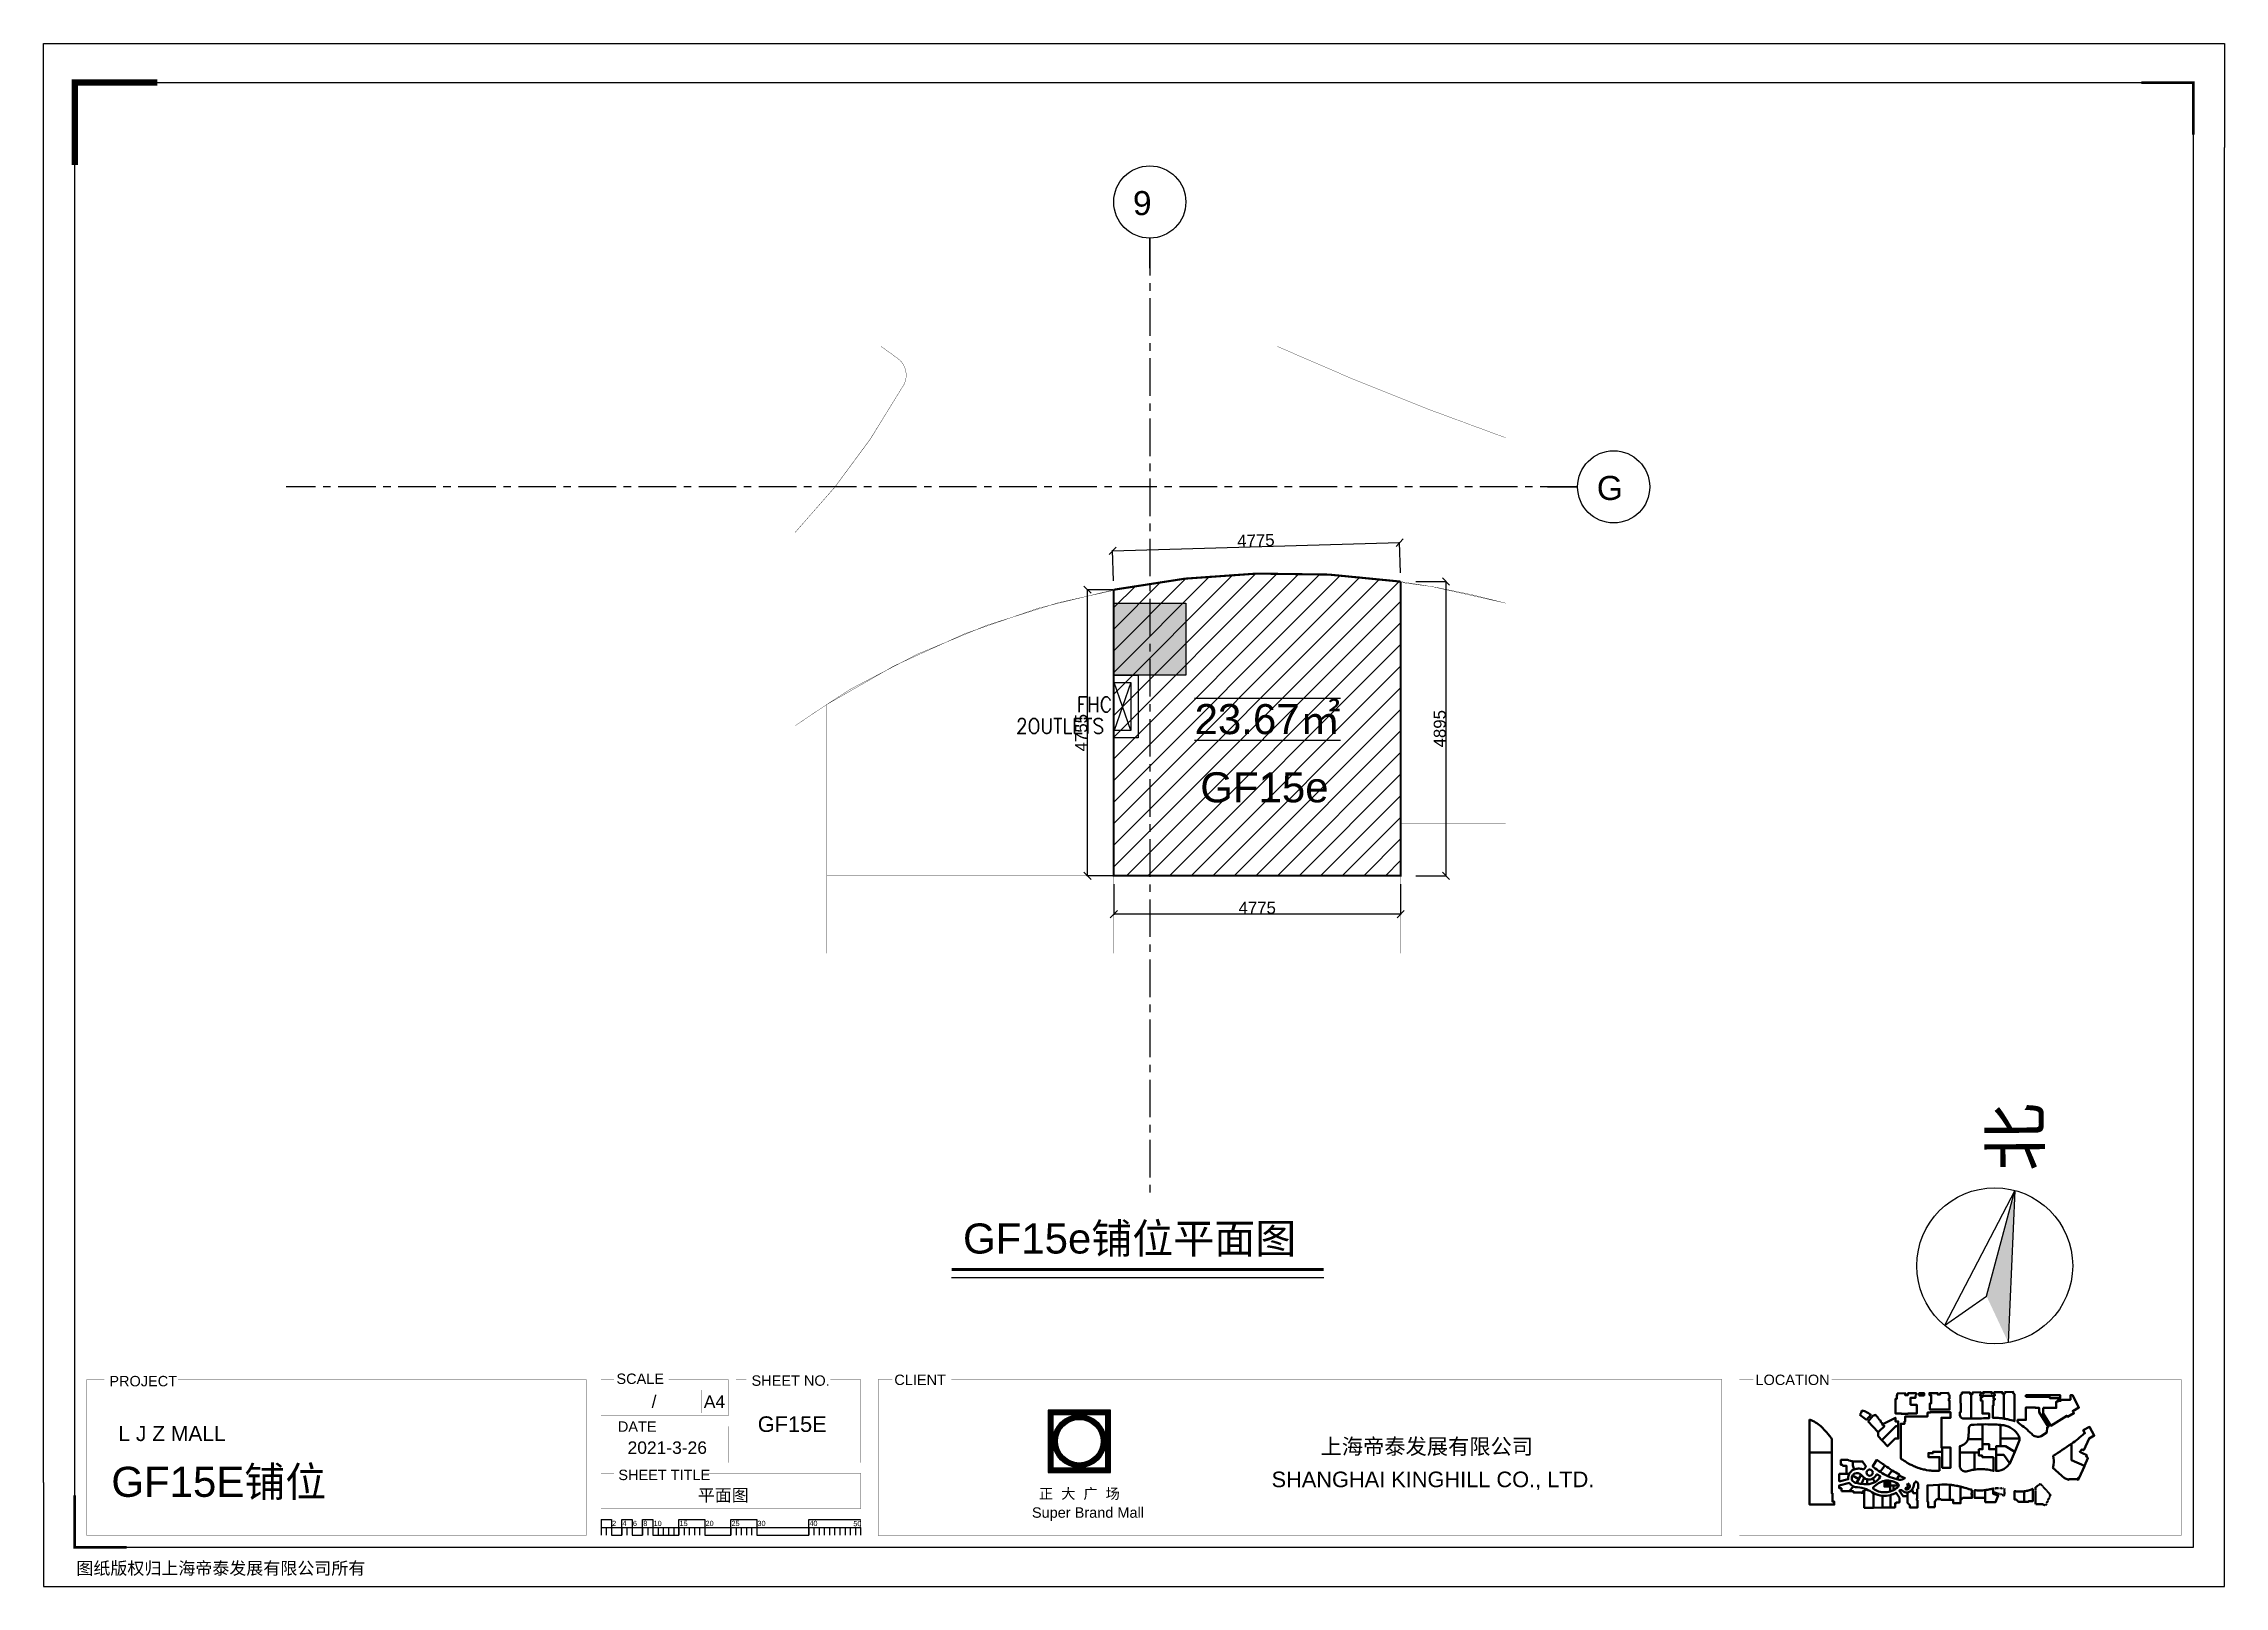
# Model space of a CAD drawing. Header units: inches. Extents: x -17552 to 18736, y -11730 to 13931.
import ezdxf
from ezdxf.enums import TextEntityAlignment as Align

# ---------------------------------------------------------------- set-up
doc = ezdxf.new("R2010")
doc.units = ezdxf.units.IN
doc.header["$MEASUREMENT"] = 0
for name, pattern in [('_DASH', [0.6, 0.4, -0.2]), ('CENTER', [2, 1.25, -0.25, 0.25, -0.25]), ('CONTINOUS', [0]), ('DASH', [0.35, 0.25, -0.1]), ('DASHED', [0.75, 0.5, -0.25]), ('HIDDEN', [0.375, 0.25, -0.125])]:
    doc.linetypes.add(name, pattern=pattern)
for name, color, linetype in [('DIM', 3, 'Continuous'), ('DIM TEXT', 7, 'Continuous'), ('HS-CURVE-PAVE-JNT', 1, 'Continuous'), ('L01-TXT-200', 7, 'Continuous'), ('L01-WAL', 2, 'Continuous'), ('WALL', 255, 'Continuous'), ('商铺编号', 1, 'Continuous'), ('租户面积', 1, 'Continuous'), ('轴线', 10, 'CENTER')]:
    doc.layers.add(name, color=color, linetype=linetype)
doc.layers.add('P-新规划租赁线', color=7, linetype='Continuous', true_color=0xd45be6)
doc.layers.add('租户合同线', color=5, linetype='Continuous', lineweight=50)
doc.styles.add('3F_2017.02$0$H1', font='swisscl.ttf')
doc.styles.add('SIMPLEX', font='SIMPLEX.shx', dxfattribs={"width": 0.9})
doc.styles.get("Standard").update_dxf_attribs({"font": 'arial.ttf'})
doc.dimstyles.new('DIM-200MM', dxfattribs={"dimtxt": 200, "dimasz": 120, "dimexe": 10, "dimexo": 10, "dimgap": 0.7, "dimtad": 1, "dimdec": 0, "dimrnd": 5, "dimzin": 1, "dimdsep": 46, "dimtxsty": 'Standard', "dimblk": 'OBLIQUE', "dimcen": 0.5, "dimdle": 1, "dimclrd": 256, "dimclre": 256, "dimclrt": 7, "dimaunit": 1, "dimadec": 0, "dimazin": 0, "dimtfac": 1, "dimtdec": 0, "dimtix": 1, "dimtmove": 2, "dimatfit": 3, "dimfxl": 500, "dimfxlon": 1, "dimtolj": 1, "dimtzin": 1, "dimarcsym": 0})

# ---------------------------------------------------------------- blocks, each defined once
blk = doc.blocks.new('A$C66BE637F')
at = {"const_width": 417}
blk.add_lwpolyline([(208, 5352), (208, 208), (5352, 208), (5352, 5352)], close=True, dxfattribs=at)
at = {"color": 8}
for points in [[(0, 5560), (0, 0), (5560, 0), (5560, 5560)], [(417, 5143), (417, 417), (5143, 417), (5143, 5143)]]:
    blk.add_lwpolyline(points, close=True, dxfattribs=at)
at = {"const_width": 417}
blk.add_lwpolyline([(625, 2780, 1), (4935, 2780, 1)], format="xyb", close=True, dxfattribs=at)
at = {"color": 8}
for radius in [2363, 1947]:
    blk.add_circle((2780, 2780), radius, dxfattribs=at)
blk = doc.blocks.new('3F_2017.02$0$A$C11E260BE')
blk.add_hatch(color=256).paths.add_polyline_path([(5592, 3026), (8455, 1855), (2523, 8881)])
for p, q in [((5592, 3026), (2523, 8881)), ((2523, 8881), (8455, 1855)), ((2523, 8881), (4926, 5))]:
    blk.add_line(p, q)
at = {"ltscale": 0.1}
blk.add_line((4926, 5), (5592, 3026), dxfattribs=at)
blk.add_circle((4709, 4709), 4709)
at = {"style": '3F_2017.02$0$H1'}
blk.add_text('北', height=3000, rotation=133.02448, dxfattribs=at).set_placement((2849, 10782))
blk = doc.blocks.new('_Oblique')
at = {"color": 0, "linetype": 'ByBlock', "lineweight": -2}
blk.add_line((-0.5, -0.5), (0.5, 0.5), dxfattribs=at)
blk = doc.blocks.new('*D4')
at = {"layer": 'DEFPOINTS', "color": 0, "transparency": 16777216}
for p in [(255, 90), (5029, 90), (255, -548)]:
    blk.add_point(p, dxfattribs=at)
at = {"layer": 'DIM', "lineweight": -2, "transparency": 16777216}
for p, q in [((255, -48), (255, -558)), ((5029, -48), (5029, -558)), ((5030, -548), (254, -548))]:
    blk.add_line(p, q, dxfattribs=at)
at = {"layer": 'DIM', "lineweight": -2, "transparency": 16777216, "xscale": 120, "yscale": 120, "zscale": 120, "rotation": 180}
blk.add_blockref('_Oblique', (255, -548), dxfattribs=at)
at = {"layer": 'DIM', "lineweight": -2, "transparency": 16777216, "xscale": 120, "yscale": 120, "zscale": 120}
blk.add_blockref('_Oblique', (5029, -548), dxfattribs=at)
at = {"layer": 'DIM', "color": 7, "transparency": 16777216, "insert": (2642, -445), "char_height": 200, "attachment_point": 5}
blk.add_mtext('\\A1;4775', dxfattribs=at)
blk = doc.blocks.new('*D5')
at = {"layer": 'DEFPOINTS', "color": 0, "transparency": 16777216}
for p in [(-183, 4848), (255, 4848), (255, 90)]:
    blk.add_point(p, dxfattribs=at)
at = {"layer": 'DIM', "lineweight": -2, "transparency": 16777216}
for p, q in [((245, 4848), (-193, 4848)), ((-183, 89), (-183, 4849)), ((245, 90), (-193, 90))]:
    blk.add_line(p, q, dxfattribs=at)
at = {"layer": 'DIM', "lineweight": -2, "transparency": 16777216, "xscale": 120, "yscale": 120, "zscale": 120}
for p, rotation in [((-183, 4848), 90), ((-183, 90), 270)]:
    blk.add_blockref('_Oblique', p, dxfattribs=dict(at, rotation=rotation))
at = {"layer": 'DIM', "color": 7, "transparency": 16777216, "insert": (-286, 2469), "char_height": 200, "attachment_point": 5, "rotation": 90}
blk.add_mtext('\\A1;4755', dxfattribs=at)
blk = doc.blocks.new('*D6')
at = {"layer": 'DEFPOINTS', "color": 0, "transparency": 16777216}
for p in [(5029, 4983), (5029, 90), (5783, 90)]:
    blk.add_point(p, dxfattribs=at)
at = {"layer": 'DIM', "lineweight": -2, "transparency": 16777216}
for p, q in [((5283, 4983), (5793, 4983)), ((5783, 4984), (5783, 89)), ((5283, 90), (5793, 90))]:
    blk.add_line(p, q, dxfattribs=at)
at = {"layer": 'DIM', "lineweight": -2, "transparency": 16777216, "xscale": 120, "yscale": 120, "zscale": 120}
for p, rotation in [((5783, 4983), 90), ((5783, 90), 270)]:
    blk.add_blockref('_Oblique', p, dxfattribs=dict(at, rotation=rotation))
at = {"layer": 'DIM', "color": 7, "transparency": 16777216, "insert": (5680, 2536), "char_height": 200, "attachment_point": 5, "rotation": 90}
blk.add_mtext('\\A1;4895', dxfattribs=at)
blk = doc.blocks.new('*D7')
at = {"layer": 'DEFPOINTS', "color": 0, "transparency": 16777216}
for p in [(5010, 5631), (255, 4848), (5029, 4983)]:
    blk.add_point(p, dxfattribs=at)
at = {"layer": 'DIM', "lineweight": -2, "transparency": 16777216}
for p, q in [((235, 5496), (5011, 5631)), ((250, 4996), (236, 5506)), ((5024, 5131), (5010, 5641))]:
    blk.add_line(p, q, dxfattribs=at)
at = {"layer": 'DIM', "lineweight": -2, "transparency": 16777216, "xscale": 120, "yscale": 120, "zscale": 120}
for p, rotation in [((236, 5496), 181.6231532398266), ((5010, 5631), 1.623153239826596)]:
    blk.add_blockref('_Oblique', p, dxfattribs=dict(at, rotation=rotation))
at = {"layer": 'DIM', "color": 7, "transparency": 16777216, "insert": (2620, 5666), "char_height": 200, "attachment_point": 5, "rotation": 1.6232}
blk.add_mtext('\\A1;4775', dxfattribs=at)

msp = doc.modelspace()

# ---------------------------------------------------------------- hatches: boundary and pattern name
at = {"layer": 'L01-WAL', "linetype": 'Continuous'}
h = msp.add_hatch(dxfattribs=at)
h.set_pattern_fill('ANSI31', color=3, scale=80)
h.set_pattern_definition([(45, (-3142843.8, 1295901.7), (-179.605122, 179.605122), [])])
edge = h.paths.add_edge_path()
edge.add_line((254.6, 90.2), (5028.5, 90.2))
edge.add_line((5028.5, 90.2), (5028.5, 4982.8))
edge.add_arc((3040.6, -9167.5), 14289.2, 82.0031, 101.24321)
edge.add_line((254.6, 4847.5), (254.6, 90.2))
h.paths.add_polyline_path([(1472.4, 2309.2), (4174.3, 2309.2), (4174.3, 3075.6), (1472.4, 3075.6)], flags=24)
h.paths.add_polyline_path([(1565.4, 1173.5), (3959.4, 1173.5), (3959.4, 1949.1), (1565.4, 1949.1)], flags=24)
at = {"layer": 'WALL'}
h = msp.add_hatch(color=256, dxfattribs=at)
h.dxf.hatch_style = 1
h.paths.add_polyline_path([(254.6, 3425.9), (254.6, 4625.9), (1454.6, 4625.9), (1454.6, 3425.9)])
h = msp.add_hatch(color=256, dxfattribs=at)
h.dxf.hatch_style = 1
edge = h.paths.add_edge_path()
edge.add_line((13078, -10069.4), (13173.1, -10069.4))
edge.add_line((13173.1, -10069.4), (13173.1, -9971.9))
edge.add_arc((13133.5, -10254), 284.8, 82.0031, 101.24321)
edge.add_line((13078, -9974.6), (13078, -10069.4))

# ---------------------------------------------------------------- linework, layer by layer
at = {"color": 8}
msp.add_line((-8277.2, -10748.5), (-3957.2, -10748.5), dxfattribs=at)
for points in [[(-17552.2, -10001.8), (-17552.2, 13931), (17007.8, 13931)], [(17007.8, 13931), (18735.8, 13931), (18735.8, 12203)], [(17007.8, -11729.8), (18735.8, -11729.8), (18735.8, 12203)], [(-2444, -6590.3), (3748, -6590.3)], [(-17552.2, -10001.8), (-17552.2, -11729.8), (17007.8, -11729.8)], [(-8277.2, -10618.9), (-8277.2, -10878.1)], [(-8104.4, -10748.5), (-8104.4, -10878.1)], [(-6549.2, -10748.5), (-6549.2, -10878.1)], [(-6117.2, -10748.5), (-6117.2, -10878.1)], [(-3957.2, -10748.5), (-3957.2, -10878.1)]]:
    msp.add_lwpolyline(points)
for points, const_width in [([(-17033.8, 11910.8), (-17033.8, 13283), (-15661.5, 13283)], 103.7), ([(18217.4, 12419), (18217.4, 13283), (17353.4, 13283)], 43.2), ([(-2444, -6458.9), (3748, -6458.9)], 50), ([(-15315, -8290.3), (-8523.6, -8290.3), (-8523.6, -10881.8), (-16833.8, -10881.8), (-16833.8, -8290.3), (-16544.1, -8290.3)], 4.32), ([(-7150.6, -8290.3), (-6160.4, -8290.3), (-6160.4, -8895.1), (-8277.2, -8895.1), (-8277.2, -8290.3), (-8061.2, -8290.3)], 4.32), ([(-4463.2, -8290.3), (-3957.2, -8290.3), (-3957.2, -9672.7), (-6030.8, -9672.7), (-6030.8, -8290.3), (-5858, -8290.3)], 4.32), ([(-2445.4, -8290.3), (10372.1, -8290.3), (10372.1, -10881.8), (-3665, -10881.8), (-3665, -8290.3), (-3431.9, -8290.3)], 4.32), ([(12203.4, -8290.3), (18017.4, -8290.3), (18017.4, -10881.8), (10664.3, -10881.8), (10664.3, -8290.3), (10897.4, -8290.3)], 4.32), ([(-6604.8, -8463.6), (-6604.8, -8848.8)], 4.32), ([(-7285.4, -9067.9), (-6160.4, -9067.9), (-6160.4, -9672.7), (-8277.2, -9672.7), (-8277.2, -9067.9), (-8061.2, -9067.9)], 4.32), ([(-6596.3, -9845.5), (-3957.2, -9845.5), (-3957.2, -10441.5), (-8277.2, -10441.5), (-8277.2, -9845.5), (-8061.2, -9845.5)], 4.32), ([(-17033.8, -10217.8), (-17033.8, -11081.8), (-16169.8, -11081.8)], 43.2), ([(-8104.4, -10618.9), (-8104.4, -10748.5)], 8.64), ([(-7931.6, -10618.9), (-7931.6, -10748.5)], 8.64), ([(-7758.8, -10618.9), (-7758.8, -10748.5)], 8.64), ([(-7586, -10618.9), (-7586, -10748.5)], 8.64), ([(-7413.2, -10618.9), (-7413.2, -10748.5)], 8.64), ([(-6981.2, -10618.9), (-6981.2, -10748.5)], 8.64), ([(-6549.2, -10618.9), (-6549.2, -10748.5)], 8.64), ([(-6117.2, -10618.9), (-6117.2, -10748.5)], 8.64), ([(-5685.2, -10618.9), (-5685.2, -10748.5)], 8.64), ([(-4821.2, -10618.9), (-4821.2, -10748.5)], 8.64), ([(-3957.2, -10618.9), (-3957.2, -10748.5)], 8.64)]:
    msp.add_lwpolyline(points, dxfattribs=dict(const_width=const_width))
msp.add_lwpolyline([(-17033.8, 13283), (18217.4, 13283), (18217.4, -11081.8), (-17033.8, -11081.8)], close=True)
for points in [[(-8277.2, -10618.9), (-8104.4, -10618.9), (-8104.4, -10878.1), (-7931.6, -10878.1), (-7931.6, -10618.9), (-7758.8, -10618.9), (-7758.8, -10878.1), (-7586, -10878.1), (-7586, -10618.9), (-7413.2, -10618.9), (-7413.2, -10878.1), (-6981.2, -10878.1), (-6981.2, -10618.9), (-6549.2, -10618.9), (-6549.2, -10878.1), (-6117.2, -10878.1), (-6117.2, -10618.9), (-5685.2, -10618.9), (-5685.2, -10878.1), (-4821.2, -10878.1), (-4821.2, -10618.9), (-3957.2, -10618.9)], [(-8190.8, -10748.5), (-8190.8, -10878.1)], [(-7931.6, -10748.5), (-7931.6, -10878.1)], [(-7845.2, -10748.5), (-7845.2, -10878.1)], [(-7758.8, -10748.5), (-7758.8, -10878.1)], [(-7586, -10748.5), (-7586, -10878.1)], [(-7499.6, -10748.5), (-7499.6, -10878.1)], [(-7413.2, -10748.5), (-7413.2, -10878.1)], [(-7326.8, -10748.5), (-7326.8, -10878.1)], [(-7240.4, -10748.5), (-7240.4, -10878.1)], [(-7154, -10748.5), (-7154, -10878.1)], [(-7067.6, -10748.5), (-7067.6, -10878.1)], [(-6981.2, -10748.5), (-6981.2, -10878.1)], [(-6894.8, -10748.5), (-6894.8, -10878.1)], [(-6808.4, -10748.5), (-6808.4, -10878.1)], [(-6722, -10748.5), (-6722, -10878.1)], [(-6635.6, -10748.5), (-6635.6, -10878.1)], [(-6030.8, -10748.5), (-6030.8, -10878.1)], [(-5944.4, -10748.5), (-5944.4, -10878.1)], [(-5858, -10748.5), (-5858, -10878.1)], [(-5771.6, -10748.5), (-5771.6, -10878.1)], [(-5685.2, -10748.5), (-5685.2, -10878.1)], [(-4821.2, -10748.5), (-4821.2, -10878.1)], [(-4734.8, -10748.5), (-4734.8, -10878.1)], [(-4648.4, -10748.5), (-4648.4, -10878.1)], [(-4562, -10748.5), (-4562, -10878.1)], [(-4475.6, -10748.5), (-4475.6, -10878.1)], [(-4389.2, -10748.5), (-4389.2, -10878.1)], [(-4302.8, -10748.5), (-4302.8, -10878.1)], [(-4216.4, -10748.5), (-4216.4, -10878.1)], [(-4130, -10748.5), (-4130, -10878.1)], [(-4043.6, -10748.5), (-4043.6, -10878.1)]]:
    msp.add_lwpolyline(points, dxfattribs=at)
at = {"layer": 'DIM'}
for p, q in [((854.6, 10196.5), (854.6, 10696.5)), ((7473.4, 6558.6), (7973.4, 6558.6))]:
    msp.add_line(p, q, dxfattribs=at)
for centre in [(854.6, 11296.9), (8573.4, 6558.6)]:
    msp.add_circle(centre, 600, dxfattribs=at)
at = {"layer": 'HS-CURVE-PAVE-JNT', "color": 0}
for p, q in [((254.6, 3425.9), (661.5, 3425.9)), ((261.5, 2386.2), (261.5, 3425.9)), ((541.5, 3305.9), (261.5, 2506.2)), ((541.5, 2506.2), (261.5, 3305.9)), ((261.5, 2506.2), (261.5, 3305.9)), ((261.5, 3305.9), (541.5, 3305.9)), ((541.5, 3305.9), (541.5, 2506.2)), ((661.5, 3425.9), (661.5, 2386.2)), ((541.5, 2506.2), (261.5, 2506.2)), ((661.5, 2386.2), (261.5, 2386.2))]:
    msp.add_line(p, q, dxfattribs=at)
msp.add_lwpolyline([(254.6, 3425.9), (254.6, 4625.9), (1454.6, 4625.9), (1454.6, 3425.9)], close=True, dxfattribs=at)
at = {"layer": 'P-新规划租赁线', "color": 120, "linetype": 'DASH', "ltscale": 350, "const_width": 5}
for points in [[(-5045, 5803.2, 0.0634222), (-3273, 8201, 0.4238527), (-3341.3, 8696.3, 0.0039858), (-3617.5, 8894.6)], [(6778.5, 4624.3, 0.2000745), (-4123.8, 3195.8, 0.0075076), (-5045, 2586.3)]]:
    msp.add_lwpolyline(points, format="xyb", dxfattribs=at)
at = {"layer": 'P-新规划租赁线', "color": 8, "linetype": 'DASH', "ltscale": 100, "const_width": 5}
for points in [[(-5045, 5803.5, 0.0634155), (-3273.2, 8201, 0.4238527), (-3341.5, 8696.3, 0.0039858), (-3617.8, 8894.6)], [(6778.5, 4624.2, 0.0312838), (5028.5, 4982.8), (5028.5, 964.8), (6778.5, 964.8)]]:
    msp.add_lwpolyline(points, format="xyb", dxfattribs=at)
at = {"layer": 'P-新规划租赁线', "linetype": 'DASH', "ltscale": 100, "const_width": 5}
for points in [[(-5045, 5802, 0.0620288), (-3273, 8201, 0.4229946), (-3341.3, 8696.3, 0.0039776), (-3617.6, 8894.6, 0.0039776)], [(2975.9, 8894.6, 0.0203053), (6778.5, 7374.5)]]:
    msp.add_lwpolyline(points, format="xyb", dxfattribs=at)
at = {"layer": 'P-新规划租赁线', "color": 120, "linetype": 'HIDDEN', "ltscale": 150, "const_width": 5}
msp.add_lwpolyline([(2976.1, 8894.6, 0.0203041), (6778.5, 7374.6, 0.0203041)], format="xyb", dxfattribs=at)
at = {"layer": 'P-新规划租赁线', "color": 3, "linetype": 'CONTINOUS', "ltscale": 100, "const_width": 35}
msp.add_lwpolyline([(254.6, 90.2), (5028.5, 90.2), (5028.5, 4982.8, 0.0841486), (254.6, 4847.5)], format="xyb", close=True, dxfattribs=at)
at = {"layer": 'P-新规划租赁线', "color": 8, "linetype": 'DASH', "ltscale": 100, "const_width": 5}
msp.add_lwpolyline([(254.6, 90.2), (254.6, 4847.5, 0.0938864), (-4519.3, 2939.1), (-4519.3, 90.2)], format="xyb", close=True, dxfattribs=at)
for points in [[(5028.5, -1201), (5028.5, 964.8), (6778.5, 964.8)], [(254.6, -1201), (254.6, 90.2), (-4519.3, 90.2), (-4519.3, -1201)], [(5028.5, -1201), (5028.5, 90.2), (254.6, 90.2), (254.6, -1201)]]:
    msp.add_lwpolyline(points, dxfattribs=at)
at = {"layer": '租户合同线', "color": 7}
for points in [[(13290.4, -8522.5), (13290.9, -8552.5), (13285.2, -8552.5), (13285.2, -8613.1), (13261.4, -8613.1), (13261.4, -8854.3), (13281.3, -8854.3), (13357.8, -8854.3), (13357.8, -8860.4), (13469, -8860.5), (13469, -8855.1), (13616.1, -8855.1), (13616.1, -8832.4), (13617.3, -8832.4), (13617.3, -8707.6), (13515.2, -8707.6), (13515.2, -8592.4), (13596.4, -8592.4), (13596.4, -8555.6), (13604.9, -8546.7), (13606.2, -8546.7), (13605.7, -8515.2), (13470.1, -8517.5), (13470.7, -8549.1), (13426.8, -8549.8), (13426.3, -8518.9)], [(14144, -8515.5), (14144.4, -8536.7), (14162.2, -8551.2), (14162.2, -8610.3), (14150.3, -8610.3), (14150.3, -8639.8), (14162.2, -8639.8), (14162.2, -8790.5), (13836.9, -8790.5), (13836.9, -8686.8), (13857.9, -8686.8), (13857.9, -8552.3), (13838.1, -8552.3), (13829.3, -8544), (13828.8, -8516), (13964.5, -8513.7), (13965, -8538.5), (14008.8, -8536.7), (14008.4, -8514.5), (14143.9, -8512.5)], [(14672, -8560.1), (14671.7, -8540.9), (14691.4, -8520.4), (14704.3, -8508.4), (14723, -8525), (14725.9, -8525), (14725.5, -8499.2), (14861.4, -8496.8), (14861.8, -8522.7), (14865.2, -8522.6), (14883.7, -8505.4), (14915.9, -8536.2), (14915.9, -8560.1)], [(12885.6, -8893.6), (12810.8, -8986.7), (12968, -9159.1), (12988.3, -9152), (12988.5, -9152.6), (13077.8, -9063.5), (13042.7, -9037), (13040.3, -9033.5), (13037.5, -9010.8), (13019.2, -8996.4), (13014.6, -8973.5), (12995.3, -8960.6), (12969.4, -8927.8), (12968.2, -8925.7), (12960.5, -8904.9), (12939.3, -8895.2), (12931.8, -8878.9)], [(13986.8, -10039.2), (13795.5, -10052), (13795.5, -10322.6), (13805.2, -10322.6), (13805.2, -10412), (13915.3, -10410.9), (13915.4, -10317.7), (13952.3, -10280.5), (13986.8, -10280.5)], [(14345.6, -10072), (14345.6, -10348.1), (14224.8, -10348.1), (14224.8, -10292.1), (14166.2, -10292.1), (14166.2, -10040.5), (14179.3, -10041.7), (14194.3, -10043.3), (14205.7, -10044.7), (14216.2, -10046), (14227.7, -10047.6), (14246.1, -10050.4), (14273.9, -10055.8), (14279.9, -10057), (14284.5, -10057.9), (14293.6, -10059.8), (14303.8, -10062), (14311.7, -10063.7), (14321.2, -10065.8), (14330.8, -10068), (14342.3, -10070.7), (14345.6, -10071.5)], [(15403.1, -10148.8), (15399.8, -10149.2), (15393.7, -10150), (15385.2, -10150.8), (15380.8, -10151.2), (15374.2, -10151.7), (15367.1, -10152.2), (15360.9, -10152.6), (15354.1, -10152.9), (15349.7, -10153), (15331.9, -10153.4), (15312.1, -10152.8), (15307.9, -10152.7), (15303.5, -10152.5), (15299.5, -10152.2), (15293.3, -10151.8), (15287.6, -10151.4), (15281.9, -10150.8), (15275, -10150.1), (15270, -10149.4), (15265.6, -10148.9), (15261.3, -10148.2), (15254.9, -10147.2), (15248.9, -10146.2), (15243.7, -10145.2), (15243.7, -10286.1), (15271.4, -10286.1), (15311.3, -10326), (15403.1, -10326)], [(15548.2, -10107.1), (15547, -10107.7), (15543.5, -10109.3), (15537.9, -10111.9), (15531.9, -10114.6), (15525.5, -10117.3), (15519.3, -10119.9), (15513.3, -10122.2), (15507.4, -10124.4), (15504.4, -10125.5), (15498.5, -10127.5), (15489.8, -10130.4), (15481, -10133.1), (15475.2, -10134.7), (15469.6, -10136.2), (15462.2, -10138.1), (15454.7, -10139.8), (15448.8, -10141.1), (15440.2, -10142.9), (15434.4, -10144), (15429.2, -10144.9), (15422.8, -10146), (15416.5, -10147), (15412, -10147.6), (15408.7, -10148.1), (15403.1, -10148.9), (15403.1, -10326), (15474.9, -10326), (15474.9, -10314.2), (15548.2, -10314.2)]]:
    msp.add_lwpolyline(points, close=True, dxfattribs=at)
for points in [[(13651.5, -8516.1), (13651.9, -8543.7), (13661.6, -8555.8), (13739.9, -8554.5), (13739.2, -8514.6), (13651.5, -8516)], [(14535.7, -10122.7), (14535.7, -10181.9), (14530.2, -10181.9), (14530.2, -10200.3), (14535.7, -10200.3), (14535.8, -10259.4), (14384.7, -10259.4), (14345.6, -10298.3), (14345.6, -10071.5), (14349.8, -10072.5), (14360.2, -10074.9), (14371.3, -10077.7), (14377.9, -10079.4), (14384.9, -10081.2), (14396.2, -10084.2), (14417.7, -10090.1), (14436.5, -10095.5), (14444.5, -10097.9), (14470.1, -10105.4), (14486.2, -10110.5), (14510.3, -10116.9), (14525, -10120.2), (14535.7, -10122.7)], [(14535.8, -10122.7), (14535.8, -10182.3), (14530.2, -10182.3), (14530.2, -10200.6), (14535.8, -10200.6), (14535.8, -10259.4), (14384.7, -10259.4), (14345.7, -10298.7), (14345.7, -10071.5), (14349.9, -10072.5), (14360.3, -10074.9), (14371.3, -10077.7), (14377.9, -10079.4), (14385, -10081.2), (14396.2, -10084.2), (14417.7, -10090.1), (14436.5, -10095.5), (14444.6, -10097.9), (14470.2, -10105.4), (14486.3, -10110.5), (14510.3, -10116.9), (14525, -10120.2), (14535.8, -10122.7)], [(15548.2, -10107.1), (15548.2, -10314.2), (15474.9, -10314.2), (15474.9, -10326), (15311.3, -10326), (15271.4, -10286.1), (15243.7, -10286.1), (15243.7, -10145.2), (15248.9, -10146.2), (15254.9, -10147.2), (15261.3, -10148.2), (15265.6, -10148.9), (15270, -10149.4), (15275, -10150.1), (15281.9, -10150.8), (15287.6, -10151.4), (15293.3, -10151.8), (15299.5, -10152.2), (15303.5, -10152.5), (15307.9, -10152.7), (15311.4, -10152.8), (15313.1, -10152.9), (15331.9, -10153.4), (15349.2, -10153), (15350.9, -10153), (15354.1, -10152.9), (15360.9, -10152.6), (15367.1, -10152.2), (15374.2, -10151.7), (15380.8, -10151.2), (15385.2, -10150.8), (15393.7, -10150), (15399.8, -10149.2), (15405.1, -10148.6), (15408.7, -10148.1), (15412, -10147.6), (15416.5, -10147), (15421.9, -10146.1), (15423.7, -10145.8), (15429.2, -10144.9), (15434.4, -10144), (15440.2, -10142.9), (15448.8, -10141.1), (15454.7, -10139.8), (15462.2, -10138.1), (15469.6, -10136.2), (15475.2, -10134.7), (15481, -10133.1), (15489.8, -10130.4), (15498.5, -10127.5), (15504.4, -10125.5), (15507.4, -10124.4), (15513.3, -10122.2), (15519.3, -10119.9), (15525.5, -10117.3), (15531.9, -10114.6), (15537.9, -10111.9), (15543.5, -10109.3), (15547, -10107.7), (15548.2, -10107.1)]]:
    msp.add_lwpolyline(points, dxfattribs=at)
at = {"layer": '租户合同线', "color": 7, "lineweight": -3}
for points in [[(13651.5, -8516.1), (13651.9, -8543.7), (13664.5, -8555.8), (13739.9, -8554.5), (13739.2, -8514.6), (13651.5, -8516)], [(13999.9, -10038.5), (13980.5, -10039.6), (13961.7, -10041.4), (13959.7, -10041.6), (13958.1, -10041.8), (13951.3, -10042.4), (13938.3, -10043.6), (13927.3, -10044.5), (13916.9, -10045.3), (13904.9, -10046.3), (13894.2, -10047), (13882.4, -10047.8), (13867.5, -10048.7), (13856.9, -10049.4), (13846.3, -10049.9), (13834.4, -10050.5), (13819.3, -10051.1), (13798.7, -10051.9), (13795.5, -10052), (13795.5, -10322.7), (13805.2, -10322.7), (13805.2, -10412), (13915.3, -10410.9), (13915.4, -10317.7), (13952.3, -10280.5), (14015.6, -10280.5), (14027.5, -10292.3), (14166.2, -10292.1), (14166.2, -10040.5), (14162.5, -10040.2), (14159.6, -10040), (14156.3, -10039.7), (14153, -10039.8), (14149.5, -10039.6), (14145.6, -10039.3), (14142, -10039.1), (14138.9, -10038.9), (14135.5, -10038.6), (14130.7, -10038.4), (14126.6, -10038.1), (14121.4, -10037.9), (14117.8, -10037.7), (14113.8, -10037.5), (14110.7, -10037.4), (14106.9, -10037.3), (14103.2, -10037.2), (14098.3, -10037), (14092.3, -10036.9), (14087.4, -10036.8), (14084.7, -10036.7), (14080.9, -10036.7), (14076, -10036.6), (14071.5, -10036.6), (14066.8, -10036.6), (14062.1, -10036.6), (14057.8, -10036.6), (14052.3, -10036.7), (14049.8, -10036.7), (14045.7, -10036.8), (14040.5, -10036.9), (14035.7, -10037), (14030, -10037.2), (14026.8, -10037.3), (14020.7, -10037.5), (14014.8, -10037.8), (14010.7, -10037.9), (14001.6, -10038.4)]]:
    msp.add_lwpolyline(points, close=True, dxfattribs=at)
at = {"layer": '租户合同线', "color": 7, "ltscale": 300}
for points in [[(14525, -8530.3), (14503.2, -8530.1), (14502.8, -8505.4), (14367.3, -8507.8), (14367.7, -8530.1), (14363.7, -8530.1), (14346.1, -8549), (14346.1, -8639), (14346.1, -8682.6), (14350.1, -8682.6), (14350.1, -8832.3), (14332, -8832.3), (14331.9, -8870.2, 0.422495), (14403.6, -8939.9), (14525, -8937.9)], [(14709.6, -8640.3), (14681.2, -8640.2), (14681.2, -8583), (14709.1, -8583), (14709.1, -8560.1), (14672, -8560.1), (14671.7, -8540.9), (14682.3, -8529.8), (14681.8, -8501.2), (14546.4, -8503.3), (14546.8, -8530.5), (14525, -8530.3), (14525, -8937.9), (14692.1, -8935, 0.0024812), (14824.4, -8930.6), (14824.4, -8856.3), (14709.6, -8856.3), (14709.6, -8844.3), (14709.6, -8844.3), (14709.6, -8844.3), (14709.6, -8844.3), (14709.6, -8790.6)], [(15063.1, -8521.6), (15041.4, -8522), (15041, -8499.4), (14907.5, -8501.5), (14905.5, -8501.6), (14906, -8526.7), (14915.9, -8536.2), (14915.9, -8560.1), (14894.5, -8560.1), (14894.5, -8606.3), (14915.5, -8606.3), (14915.5, -8626.3), (14894.5, -8626.3), (14894.5, -8719.5), (14883.8, -8719.5), (14883.8, -8898.1), (14883.8, -8927.8, -0.0253362), (14997.3, -8930.9, -0.016602), (15063.1, -8938.5)], [(15242.5, -8534.2), (15223.3, -8518.8), (15222, -8518.8), (15221.6, -8496.6), (15086.9, -8498.5), (15084.9, -8498.5), (15085.3, -8521.2), (15063.1, -8521.6), (15063.1, -8938.5, -0.0167451), (15128.9, -8950.5, -0.0296531), (15242.5, -8982.4), (15242.5, -8703)], [(14711.5, -9035.2, 0.0159089), (14529.1, -9044.8, 0.1787554), (14497.9, -9059.6, 0.178807), (14483.6, -9091.3), (14482, -9138.4), (14478.1, -9242.1, -0.0587655), (14469.8, -9281.6), (14711.5, -9281.6)], [(15011.3, -9044.7, 0.0125284), (14883.7, -9036.8, 0.0158416), (14711.5, -9035.2), (14711.5, -9363.7), (14721.3, -9363.7), (14820.7, -9363.7), (14820.7, -9447.8), (14936.7, -9447.8), (14936.7, -9398), (15011.3, -9398)], [(15063.1, -9049.8, 0.0051034), (15011.3, -9044.7), (15011.3, -9272.8), (15327.1, -9272.8, 0.0878795), (15310.5, -9221.8, 0.210509)], [(15313.7, -9015.6, -0.0399429), (15529.5, -9194.3, 0.3350997), (15689.6, -9231.1), (15780.6, -9170.4), (15789, -9084.4), (15800.1, -9084.1), (15808.5, -9079), (15654.2, -8833.5), (15654.2, -8761), (15590.5, -8761), (15590.5, -8752.4), (15433.8, -8752.5), (15433.8, -8962.2), (15293.4, -8962.3), (15293.3, -8976.4, 0.2446892)], [(14652.2, -9502), (14525, -9502), (14333.6, -9502), (14333.6, -9409.2), (14333.6, -9398.1, 0.2614536), (14469.9, -9281.6), (14711.5, -9281.6), (14711.5, -9363.7), (14711.5, -9449), (14711.5, -9450.2), (14652.2, -9450.2)], [(15325.9, -9300.5, 0.0484583), (15328.2, -9282.8), (15327.1, -9272.8), (15011.3, -9272.8), (15011.3, -9398), (15093, -9398), (15246.7, -9490.1)], [(16191.1, -9358.2), (16190.9, -9629.4), (16190.9, -9629.2), (16190.9, -9629.2), (16407.6, -9727), (16407.1, -9728.1), (16318.5, -9924.5), (16307.6, -9919.5), (16303.3, -9928.9), (16314.2, -9933.9), (16304.6, -9955.2), (16281, -9944.5), (16258.5, -9944.5), (16258.5, -9945.5), (16151.3, -9945.4), (16151.3, -9952.5), (16149.6, -9952.5), (16146.1, -9960.4), (16077, -9929.1), (15881.8, -9760.2), (15881.8, -9760.2, -0.2090883), (15881.8, -9760.2, 0.0321415), (15893.2, -9702.2, 0.0993998), (15886.7, -9561.2, -0.0021185)], [(16191.1, -9358.2), (16190.9, -9629.2), (16407.6, -9727), (16465.6, -9598.6), (16454.6, -9593.6), (16460.4, -9580.9), (16435, -9569.5), (16446.2, -9544.7), (16372.8, -9511.6), (16328.9, -9491.8), (16366.4, -9452.1), (16394.8, -9464.9), (16483.8, -9267.7), (16569.7, -9221.5), (16492.4, -9077.7), (16387.9, -9133.8), (16414.4, -9183), (16405.3, -9189.2, -0.0289163)], [(14577.4, -9503.2), (14525, -9503.2), (14333.6, -9503.2), (14333.6, -9727.2, 0.445576), (14438.3, -9819.8, -0.0440014), (14525, -9795.5, -0.0135403), (14552.3, -9791.2, -0.0081554), (14577.4, -9787.3)], [(14894.5, -9580.2), (14707.8, -9580.2), (14707.8, -9555), (14652.2, -9555), (14652.2, -9503.2), (14577.4, -9503.2), (14577.4, -9787.3, -0.0314236), (14674.6, -9779.9, -0.0222079), (14704.3, -9780, -0.0151752), (14786.5, -9785.7, -0.0029741), (14794.2, -9786.7, -0.0392657), (14894.5, -9808.6)], [(15063.1, -9543.9), (14936.7, -9543.9), (14936.7, -9618.8), (14936.7, -9810.2, 0.1606092), (15101.3, -9755.1, 0.05831), (15164.4, -9687.1)]]:
    msp.add_lwpolyline(points, format="xyb", close=True, dxfattribs=at)
at = {"layer": '租户合同线', "color": 7, "linetype": 'Continuous'}
for points in [[(15434.3, -8576.5), (15434.3, -8551.7), (15441.3, -8551.7), (15441.3, -8549.6), (15452.1, -8549.6), (15452.1, -8547.6), (15574.5, -8547.6), (15574.5, -8549.6), (15581.3, -8549.6), (15581.3, -8551.4), (15600.9, -8551.4), (15600.9, -8577.8), (15520.9, -8577.8), (15520.9, -8576.7)], [(15600.9, -8577.8), (15600.9, -8551.4), (15620.1, -8551.4), (15620.1, -8549.6), (15626.7, -8549.6), (15626.7, -8547.6), (15753.3, -8547.6), (15753.3, -8549.6), (15760.1, -8549.6), (15760.1, -8551.6), (15779.6, -8551.7), (15779.6, -8578.2)], [(15779.6, -8578.2), (15779.6, -8551.7), (15799.7, -8551.7), (15799.7, -8549.5), (15806.3, -8549.5), (15806.3, -8547.5), (15929.3, -8547.5), (15929.3, -8549.5), (15940.2, -8549.5), (15940.2, -8551.6), (16003.9, -8551.7), (16003.9, -8598.7), (15829, -8597.7), (15829, -8578.2)], [(14060.3, -9758), (14041, -9758), (14041, -9420.3), (14179.8, -9420.3), (14179.8, -9757.7), (14060.3, -9758)]]:
    msp.add_lwpolyline(points, close=True, dxfattribs=at)
at = {"layer": '租户合同线', "color": 7, "ltscale": 300}
for points in [[(15717.6, -8759.8), (15717.6, -8855), (15845.4, -9058.5), (16113.9, -8890.7), (16123.8, -8909), (16232.2, -8849.1), (16214, -8815.2), (16316.2, -8756.6), (16208.6, -8549.7), (16174.5, -8549.7), (16174.5, -8626.5), (16013, -8626.5), (16013, -8644.2), (15989.1, -8644.2), (15989.1, -8630.2), (15968.4, -8630.2), (15968.4, -8656.2), (15936.9, -8656.2), (15936.9, -8761)], [(15093, -9398), (14936.7, -9398), (14936.7, -9447.8), (14936.7, -9502), (14936.7, -9543.9), (14936.7, -9543.9), (15063.1, -9543.9), (15164.4, -9687.1), (15246.7, -9490.1)], [(12204.8, -9502), (11834.3, -9502), (11834.3, -9940.5), (11834.3, -10369), (12244, -10369), (12244, -10319.6), (12214.5, -10319.6), (12213.9, -10180), (12203.5, -10180), (12203.9, -9940.5)]]:
    msp.add_lwpolyline(points, close=True, dxfattribs=at)
at = {"layer": '租户合同线', "color": 7, "ltscale": 0.5}
msp.add_lwpolyline([(11834.3, -8956.3), (11834.3, -9502), (12204.8, -9502), (12205.8, -9282.8, 0.1153688), (12192.1, -9257.8, 0.0294411), (12086.8, -9138.2, 0.0295873), (12021.9, -9063.5, 0.0838807)], format="xyb", close=True, dxfattribs=at)
at = {"layer": '租户合同线', "color": 7}
for points in [[(12671.2, -8875.6), (12781.3, -8959.7), (12850, -8874.3), (12816, -8851.6), (12782.8, -8833, 0.0960297), (12704.5, -8805, -0.1272656), (12671.2, -8875.6)], [(13034.9, -9297.5), (13257.3, -9075.5), (13269.3, -9063.5), (13308, -9063.5), (13308, -9270.8), (13257.3, -9270.8), (13131.1, -9398.6), (13125.9, -9393.4), (13119.6, -9387), (13112.7, -9380.1), (13105.9, -9373.2), (13099.4, -9366.5, -0.0098682), (13034.9, -9297.5)], [(13625.8, -10104.7), (13640, -10104.7), (13640, -10033, 0.3373505), (13597.1, -9984), (13593.6, -9994, 0.2089879), (13571.9, -10022.5, -0.1872095), (13539, -10120.5), (13558.4, -10178.6), (13625.8, -10178.6)], [(14757.4, -10129, -0.0080405), (14736, -10131.8, -0.0213867), (14684.2, -10135.3, -0.0239474), (14621.2, -10134.2, -0.0147524), (14578, -10129.9), (14578, -10259.4), (14757.4, -10259.4)]]:
    msp.add_lwpolyline(points, format="xyb", close=True, dxfattribs=at)
at = {"layer": '租户合同线', "color": 7, "flags": 128}
msp.add_lwpolyline([(13042.7, -9037), (13077.8, -9063.5), (12988.5, -9152.6), (12971.6, -9169.5), (12974.6, -9177.9), (12974.6, -9227.9, 0.0085798), (13028.2, -9290.1), (13034.9, -9297.5), (13050.1, -9282.3), (13269.3, -9063.5), (13308, -9063.5), (13308, -8985), (13262.1, -8985), (13262.1, -8925.6)], format="xyb", close=True, dxfattribs=at)
at = {"layer": '租户合同线', "color": 7, "linetype": 'Continuous', "flags": 128}
msp.add_lwpolyline([(13997.6, -9808.3), (13979.2, -9808.9), (13962.8, -9809.3), (13943.8, -9809.3), (13926, -9809), (13914.6, -9808.7), (13875.9, -9806.4), (13867.5, -9805.7), (13852.6, -9804.3), (13836.7, -9802.6), (13816.9, -9800), (13781.1, -9794.3), (13750.1, -9788.2), (13729.9, -9783.7), (13692.4, -9774), (13685.9, -9772.2), (13672.4, -9768.2), (13654.7, -9762.7), (13637.3, -9756.8), (13622, -9750.9), (13609.6, -9746), (13597.3, -9741), (13584.9, -9735.9), (13570.7, -9729.9), (13556.1, -9723.4), (13539.8, -9716.1), (13523.4, -9708.4), (13509.1, -9701.6), (13498.1, -9696.1), (13485.1, -9689.6), (13470.7, -9682.1), (13457.8, -9674.6), (13426.9, -9655.2), (13406.8, -9641.6), (13386.7, -9627.8), (13365.4, -9611.9), (13351.2, -9601.1), (13351.8, -9597.6), (13351.8, -9025.6), (13378.7, -9026.1), (13414.1, -9026), (13414.4, -8984.6), (13426.8, -8985), (13426.8, -8901.9), (13797.5, -8901.9), (13797.5, -8839.5), (13840.5, -8839.5), (13840.5, -8834.3), (14179.8, -8834.3), (14179.8, -8926), (14028.2, -8926), (14028.4, -9015), (14028.4, -9094.7), (14028.7, -9254.1), (14028.7, -9333.9), (14028.2, -9420.3), (14040, -9420.3), (14040, -9491.3), (13888.2, -9491.3), (13888.2, -9512.8), (13812.2, -9512.8), (13812.2, -9579.1), (13997.6, -9579.1), (13997.6, -9808.3)], close=True, dxfattribs=at)
at = {"layer": '租户合同线', "color": 7, "ltscale": 0.1}
msp.add_lwpolyline([(12974.6, -9177.9), (12968, -9159.1)], dxfattribs=at)
at = {"layer": '租户合同线', "color": 7, "linetype": 'CONTINOUS', "ltscale": 100}
for points in [[(12384.4, -9625.1), (12458.8, -9625.1, -0.0774139), (12477.2, -9628.8, 0.0224811), (12491.8, -9635.2, 0.0521002), (12535.7, -9648.8, 0.0186961), (12551.8, -9650.7), (12551.8, -9721.3), (12576.7, -9785.2, 0.0664984), (12539.1, -9804.9, 0.1110334), (12493.5, -9858.6), (12447.1, -9858.6), (12447.1, -9722.3), (12384.4, -9722.3), (12384.4, -9709.3), (12354.9, -9709.3), (12354.9, -9625.4)], [(12551.8, -9650.7), (12551.8, -9721.3), (12576.7, -9785.2, -0.0810519), (12642.2, -9771.6, -0.0787), (12713.8, -9781.1, 0.3933781), (12740.2, -9775, -0.0058242), (12763.9, -9749.5, 0.3571965), (12765.8, -9724.3), (12715.4, -9652.7, -0.0401905), (12551.8, -9650.7, 63.6326868)], [(12885, -9837.7, 1), (12780.8, -9837.7, 1)], [(12895.7, -9745.6, 0.0359431), (13007, -9826.9), (13086.1, -9718.7, -0.003485), (13047, -9691.1), (12953.2, -9625.5), (12889.2, -9716.9, 0.4421026), (12895.7, -9745.6, -0.0626733)], [(13086.1, -9718.7), (13007, -9826.9, 0.0320263), (13137.8, -9896.5), (13207.9, -9801.6, -0.0099263), (13086.1, -9718.7, 32.9717109)], [(12327, -9986.2), (12478.1, -9949, -0.0269997), (12477.1, -9929.9, -0.1232269), (12493.5, -9858.6), (12447.1, -9858.6), (12447.1, -9859.6), (12327, -9859.6)], [(12362.8, -10147.8), (12493.7, -10147.8), (12565.4, -10068.5, -0.0759624), (12528.8, -10046.1, -0.0990568), (12496.1, -10008.3), (12327, -10049.9), (12327, -10096.8), (12362.8, -10096.8)], [(12493.7, -10147.8), (12565.4, -10068.5, 0.1132379), (12633.6, -10081, -0.1053571), (12772.9, -10113.2), (12743.1, -10147.8), (12719.2, -10147.8), (12719.2, -10171.7), (12691.3, -10171.7), (12691.3, -10166.5), (12563.7, -10166.3), (12563.7, -10147.8)], [(12652, -9946.3), (12615.8, -10010.3, -0.0131363), (12582.4, -10001.3, -0.4815345), (12547.4, -9886.4)], [(12693.6, -9873.7), (12652, -9946.3), (12547.5, -9886.4, -0.0699805), (12561.9, -9869.2, -0.0950861), (12588.1, -9852.8, -0.2838876)], [(12741.2, -9923.1), (12695.5, -10024.5, -0.0320402), (12615.4, -10010.2), (12693.6, -9873.7, -0.0358274), (12703.5, -9884.2, 0.0645291)], [(12741.2, -9923.1, 0.11806), (12794.1, -9947.9), (12791.2, -10028.6, -0.0362838), (12695.5, -10024.5)], [(12883.2, -9936.6), (12922.9, -9995, -0.1428723), (12791.2, -10028.6), (12794.1, -9947.9, 0.1715413)], [(12883.2, -9936.6), (12923.1, -9995.3, 0.1285962), (13007.6, -9907.8, 0.4229946), (13006.3, -9897.9, 0.0345224), (12956.5, -9866.6, 0.2720802), (12946.3, -9869.7, -0.1758713)], [(13078, -10069.4), (13173.1, -10069.4), (13173.1, -9971.9, 0.0841486), (13078, -9974.6)], [(13207.9, -9801.6), (13137.8, -9896.5, 0.0392502), (13286.6, -9948.5), (13329.6, -9870.7, -0.0250138), (13207.9, -9801.6, 341.0402157)], [(13173.1, -10052), (13315.9, -10052, 0.2558063), (13303.5, -10025.5, 0.1256745), (13173.1, -9971.9)], [(13173.1, -10052), (13230.3, -10052), (13230.3, -10127.9, -0.0488275), (13173.1, -10151)], [(13230.3, -10052), (13230.3, -10127.9, 0.0749641), (13306.6, -10072.1, 0.1872419), (13315.9, -10052)], [(13322.2, -9884), (13286.6, -9948.5, 0.0095343), (13323.8, -9957.5, 0.2055267), (13419.1, -9929.3, -0.0125569), (13322.2, -9884)], [(13460.6, -10166.2, -0.2183464), (13379.5, -10139.7, 0.3783222), (13328, -10134.6, -0.0577644), (13325.6, -10136.1), (13389.1, -10231.9), (13460.6, -10231.9)], [(13469.5, -10016.2), (13457.8, -10043.2, -1), (13439.5, -10085.7), (13427.9, -10112.6, 1.0000022)], [(12898.6, -10420.9), (13048.7, -10419), (13048.6, -10222.7, -0.1019792), (12898.6, -10178.8)], [(13177.6, -10417.4), (13177.6, -10211.6, -0.0840127), (13048.6, -10222.7), (13048.7, -10419), (13177.6, -10417.4)], [(13329.7, -10257.1), (13273.1, -10172.7, -0.0663349), (13177.6, -10211.6), (13177.6, -10417.4), (13257.3, -10416.4), (13257.3, -10371), (13257.3, -10347.1), (13278.9, -10347.1), (13278.9, -10332.3), (13303.6, -10332.3), (13329.7, -10332.3)]]:
    msp.add_lwpolyline(points, format="xyb", close=True, dxfattribs=at)
at = {"layer": '租户合同线', "color": 7, "linetype": 'CONTINOUS'}
for points in [[(12898.6, -10178.8), (12898.6, -10420.9), (12742, -10422.8), (12742, -10171.7), (12743.1, -10171.7), (12743.1, -10147.8), (12772.9, -10113.2, -0.0486102), (12898.6, -10178.8, -0.0000024)], [(13173.1, -10069.5), (13078, -10069.5), (13078, -9974.7, 0.0937411), (12982.9, -10012.6, 0.0380828), (12894.7, -10080.9, 0.0476902), (12891.5, -10085.2, 0.3276599), (12894.7, -10106.2, 0.0800386), (12982.8, -10149.6, 0.0745786), (13078, -10164.3, 0.0730339), (13173.1, -10151.1)]]:
    msp.add_lwpolyline(points, format="xyb", close=True, dxfattribs=at)
at = {"layer": '租户合同线', "color": 7, "linetype": 'Continuous'}
msp.add_lwpolyline([(13627.1, -10293.2), (13616.1, -10293.2), (13616.1, -10269.3), (13625.8, -10269.3), (13625.8, -10178.6), (13558.4, -10178.6), (13539, -10120.5, -0.0874279), (13501.2, -10152.5, -0.1056138), (13460.6, -10166.2), (13460.6, -10338.2), (13502.9, -10380.5), (13502.9, -10419.7), (13627.1, -10418.5), (13627.1, -10376.4), (13627.1, -10376.4)], format="xyb", close=True, dxfattribs=at)
at = {"layer": '租户合同线', "color": 7}
for points in [[(13986.8, -10039.2), (13986.8, -10121.2), (13986.8, -10145.1), (13986.8, -10280.5), (14015.6, -10280.5), (14027.5, -10292.3), (14166.2, -10292.1), (14166.2, -10040.5, 0.0361026), (13986.8, -10039.2)], [(14757.4, -10129), (14757.4, -10328), (14929.2, -10328), (14972.5, -10219.5), (14888.5, -10190.7), (14888.5, -10128.6), (14883.7, -10128.6), (14883.7, -10104.3, 0.0254567), (14813.8, -10118.5, -0.0214533), (14757.4, -10129, -0.0214533)]]:
    msp.add_lwpolyline(points, format="xyb", dxfattribs=at)
at = {"layer": '租户合同线', "color": 7, "linetype": '_DASH', "ltscale": 0.05}
msp.add_lwpolyline([(15075.1, -10103.8), (15063.1, -10102.1), (15046.4, -10100.3), (15039, -10099.6), (15034.5, -10099.2), (15028.7, -10098.7), (15022.9, -10098.3), (15015.1, -10097.9), (15006.7, -10097.5), (14997.1, -10097.2), (14986.6, -10097), (14976.8, -10097), (14969.2, -10097.1), (14960.9, -10097.3), (14952.2, -10097.6), (14942.9, -10098.1), (14930.8, -10098.9), (14921.4, -10099.7), (14911.5, -10100.7), (14907, -10101.2), (14899.7, -10102.1), (14891.7, -10103.1), (14883.7, -10104.3), (14883.7, -10128.6), (14888.5, -10128.6), (14888.5, -10157.2), (15001.5, -10195.8), (15020.4, -10195.8), (15075.1, -10226.3)], close=True, dxfattribs=at)
at = {"layer": '租户合同线', "color": 7, "lineweight": -3}
for points in [[(15073.6, -10224.1), (15073.6, -10103.6)], [(15076.6, -10225.7), (15076.6, -10104)]]:
    msp.add_lwpolyline(points, dxfattribs=at)
at = {"layer": '租户合同线', "color": 7, "linetype": 'DASHED'}
msp.add_lwpolyline([(15674.2, -10022), (15668.5, -10026.8), (15663.5, -10030.8), (15657.9, -10035.4), (15653, -10039.2), (15650.3, -10041.4), (15645.6, -10045), (15633.9, -10053.8), (15624.6, -10060.6), (15618.6, -10064.8), (15610.7, -10070.4), (15601.3, -10076.7), (15590.5, -10083.8), (15590.5, -10132.7), (15595.2, -10132.7), (15595.2, -10147.8), (15590.5, -10147.8), (15590.5, -10364.2), (15712.8, -10364.2), (15761.4, -10386.1), (15841.5, -10208.7), (15674.2, -10022)], dxfattribs=at)
at = {"layer": '轴线', "ltscale": 500}
for p, q in [((854.6, 10696.9), (854.6, -5233.4)), ((7973.4, 6557.6), (-13514.1, 6557.6))]:
    msp.add_line(p, q, dxfattribs=at)

# ---------------------------------------------------------------- block references
at = {"xscale": 0.2754000001591764, "yscale": 0.2754000001591764, "zscale": 0.2754000001591764, "rotation": 317.3349194678904}
msp.add_blockref('3F_2017.02$0$A$C11E260BE', (13081.9, -6472.2), dxfattribs=at)
at = {"xscale": 0.1864701341885847, "yscale": 0.1864701341885847, "zscale": 0.1864701341885847}
msp.add_blockref('A$C66BE637F', (-836.5, -9833.5), dxfattribs=at)

# ---------------------------------------------------------------- texts
for s, height, p in [('PROJECT', 172.8, (-16458.3, -8402.1)), ('SCALE', 172.8, (-8020.2, -8362.7)), ('SHEET NO.', 172.8, (-5772.5, -8393.5)), ('CLIENT', 172.8, (-3396.1, -8380.6)), ('LOCATION', 172.8, (10933.2, -8380.6)), ('A4', 207.36, (-6566.1, -8760.9)), ('DATE', 172.8, (-7996.5, -9158.1)), ('上海帝泰发展有限公司', 259.2, (3696.6, -9531.8)), ('SHEET TITLE', 172.8, (-7988.8, -9961.8)), ('正  大  广  场', 172.8, (-989.1, -10273.8)), ('SHANGHAI KINGHILL CO., LTD.', 259.2, (2880.8, -10079.9)), ('Super Brand Mall', 172.8, (-1106.6, -10588.4)), ('2', 86.4, (-8092.6, -10725.7)), ('4', 86.4, (-7919.8, -10725.7)), ('6', 86.4, (-7747, -10725.7)), ('8', 86.4, (-7574.2, -10725.7)), ('10', 86.4, (-7401.4, -10725.7)), ('15', 86.4, (-6969.4, -10725.7)), ('20', 86.4, (-6537.4, -10725.7)), ('25', 86.4, (-6105.4, -10725.7)), ('30', 86.4, (-5673.4, -10725.7)), ('40', 86.4, (-4809.4, -10725.7)), ('50', 86.4, (-4078.1, -10728.8)), ('图纸版权归上海帝泰发展有限公司所有', 207.36, (-17007.3, -11532))]:
    msp.add_text(s, height=height).set_placement(p)
at = {"attachment_point": 1}
for s, insert, char_height in [('GF15e{\\fSimSun|b0|i0|c134|p2;铺位平面图}', (-2253.4, -5693.5), 500), ('L J Z MALL', (-16308.1, -9062.6), 250)]:
    msp.add_mtext_dynamic_manual_height_columns(s, width=6808.082, gutter_width=1, heights=[0], dxfattribs=dict(at, insert=insert, char_height=char_height))
for tag, text, p in [('/', 'AS NOTED', (-7353.6, -8757.7)), ('2021-3-26', '2020-7-22', (-6514.3, -9525.7))]:
    msp.add_attdef(tag, text=text, height=207.36).set_placement(p, align=Align.RIGHT)
for tag, p, s, height in [('GF15E', (-5668.9, -9161.2), 'SHEET NO.', 259.2), ('GF15E铺位', (-16425.2, -10240.6), '###############', 500), ('平面图', (-6667.1, -10316.4), 'SHEET-TITLE', 207.36)]:
    msp.add_attdef(tag, p, s, height=height)
at = {"layer": 'DIM TEXT', "char_height": 400, "attachment_point": 1}
for s, insert in [('9', (573.9, 11478.8)), ('G', (8292.8, 6740.5))]:
    msp.add_mtext_dynamic_manual_height_columns(s, width=10456.675, gutter_width=2, heights=[0], dxfattribs=dict(at, insert=insert))
at = {"layer": 'L01-TXT-200', "style": 'SIMPLEX', "width": 0.9}
for s, p in [('FHC', (-361.9, 2813.7)), ('2OUTLETS', (-1371.1, 2454.9))]:
    msp.add_text(s, height=250, dxfattribs=at).set_placement(p)
at = {"layer": '商铺编号'}
msp.add_text('GF15e', height=500, dxfattribs=at).set_placement((1694.7, 1311.3))
at = {"layer": '租户面积', "color": 1}
msp.add_text('%%U%%O23.67㎡', height=500, dxfattribs=at).set_placement((1600.2, 2445.8))

# ---------------------------------------------------------------- dimensions: what is measured, and where the dimension line sits
at = {"layer": 'DIM'}
dim = msp.add_aligned_dim(p1=(254.6, 4847.5), p2=(5028.5, 4982.8), distance=648.4, dimstyle='DIM-200MM', dxfattribs=at)
dim.commit()
dim.dimension.update_dxf_attribs({"geometry": '*D7', "text_midpoint": (2620.3, 5665.7)})
for base, p1, p2, picture, middle in [((-183.5, 4847.5), (254.6, 90.2), (254.6, 4847.5), '*D5', (-285.9, 2468.9)), ((5783.2, 90.2), (5028.5, 4982.8), (5028.5, 90.2), '*D6', (5680.4, 2536.5))]:
    dim = msp.add_linear_dim(base=base, p1=p1, p2=p2, angle=90, dimstyle='DIM-200MM', dxfattribs=at)
    dim.commit()
    dim.dimension.update_dxf_attribs({"geometry": picture, "text_midpoint": middle})
dim = msp.add_linear_dim(base=(254.6, -547.5), p1=(5028.5, 90.2), p2=(254.6, 90.2), dimstyle='DIM-200MM', dxfattribs=at)
dim.commit()
dim.dimension.update_dxf_attribs({"geometry": '*D4', "text_midpoint": (2641.6, -445.1)})

doc.saveas('drawing.dxf')
